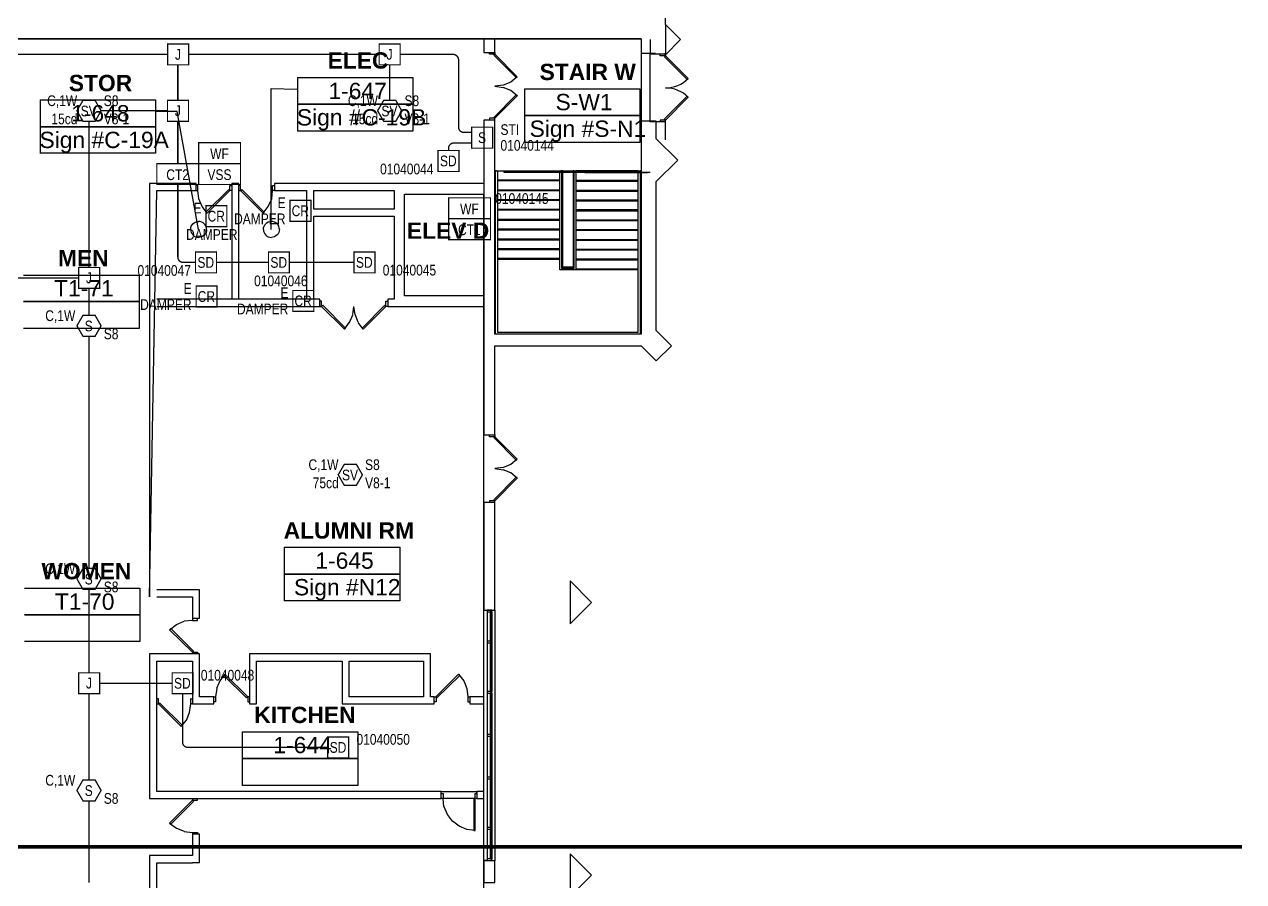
# Model space of a CAD drawing. Header units: inches. Extents: x 8199 to 15931, y 7617 to 15423.
# Drawn here: x 14570 to 15931, y 12352 to 13310 of the extents above; entities that cross this region are included whole.
import ezdxf
from ezdxf.enums import TextEntityAlignment as Align

# ---------------------------------------------------------------- set-up
doc = ezdxf.new("R2010")
doc.units = ezdxf.units.IN
doc.header["$LTSCALE"] = 0.25
doc.header["$MEASUREMENT"] = 0
for name, color, linetype in [('BACKGROUND', 8, 'Continuous'), ('CONDUIT', 6, 'Continuous'), ('JUNCTION BOX', 1, 'Continuous'), ('MONITOR MODULE', 1, 'Continuous'), ('PULL STATION', 1, 'Continuous'), ('RELAY MODULES', 1, 'Continuous'), ('SMOKE DETECTOR', 1, 'Continuous'), ('SPEAKER', 1, 'Continuous'), ('SPEAKER STROBE', 1, 'Continuous'), ('TAMPER SWITCH', 1, 'Continuous'), ('WATERFLOW SWITCH', 1, 'Continuous')]:
    doc.layers.add(name, color=color, linetype=linetype)
doc.styles.add('Arial', font='arial.ttf', dxfattribs={"width": 0.8})
doc.styles.add('PDF Arial', font='arial.ttf')
doc.styles.add('PDF Arial Bold', font='arialbd.ttf')

# ---------------------------------------------------------------- blocks, each defined once
blk = doc.blocks.new('GC-S7')
at = {"layer": 'SPEAKER', "const_width": 1.46}
blk.add_lwpolyline([(13.8, 0.2), (7.1, 11.9), (-6.4, 11.9), (-13.2, 0.2), (-6.4, -11.5), (7.1, -11.5)], close=True, dxfattribs=at)
at = {"layer": 'SPEAKER', "style": 'Arial', "width": 0.8}
blk.add_text('S', height=12, dxfattribs=at).set_placement((0, 0), align=Align.MIDDLE)
for tag, p in [('C', (-15, 11.5)), ('1/2W', (-14.7, -8.8))]:
    blk.add_attdef(tag, text='', height=12, dxfattribs=at).set_placement(p, align=Align.MIDDLE_RIGHT)
blk.add_attdef('Speaker_Circuit', text='', height=12, dxfattribs=at).set_placement((16.8, -8.8), align=Align.MIDDLE_LEFT)
blk = doc.blocks.new('SIGA-278')
at = {"layer": 'PULL STATION', "const_width": 1.3}
blk.add_lwpolyline([(-11.5, -11.7), (-11.5, 11.7), (11.9, 11.7), (11.9, -11.7)], close=True, dxfattribs=at)
at = {"layer": 'PULL STATION', "style": 'Arial', "width": 0.8}
blk.add_text('S', height=12, dxfattribs=at).set_placement((0, 0), align=Align.MIDDLE)
for tag, p in [('ADDRESS', (20.6, 9)), ('ZONE', (20.6, -8.6))]:
    blk.add_attdef(tag, text='', height=12, dxfattribs=at).set_placement(p, align=Align.MIDDLE_LEFT)
blk.add_attdef('SUBSCRIPT', text='', height=12, dxfattribs=at).set_placement((-16.6, -9), align=Align.MIDDLE_RIGHT)
blk = doc.blocks.new('WATERFLOW SWITCH')
at = {"layer": 'WATERFLOW SWITCH', "const_width": 1.25}
blk.add_lwpolyline([(-23.2, 12.4), (23.6, 12.4), (23.6, -11), (-23.2, -11)], close=True, dxfattribs=at)
at = {"layer": 'WATERFLOW SWITCH', "style": 'Arial', "width": 0.8}
blk.add_text('WF', height=12, dxfattribs=at).set_placement((0, 0), align=Align.MIDDLE)
for tag, p in [('ADDRESS', (28.8, 11.6)), ('ZONE', (29.1, -8.8))]:
    blk.add_attdef(tag, text='', height=12, dxfattribs=at).set_placement(p, align=Align.MIDDLE_LEFT)
blk = doc.blocks.new('SIGA-PD')
at = {"layer": 'SMOKE DETECTOR', "const_width": 1.3}
blk.add_lwpolyline([(-11.5, -11.7), (-11.5, 11.7), (11.9, 11.7), (11.9, -11.7)], close=True, dxfattribs=at)
at = {"layer": 'SMOKE DETECTOR', "style": 'Arial', "width": 0.8}
blk.add_text('SD', height=12, dxfattribs=at).set_placement((0, 0), align=Align.MIDDLE)
for tag, p in [('ADDRESS', (20.6, 9)), ('ZONE', (20.6, -8.6))]:
    blk.add_attdef(tag, text='', height=12, dxfattribs=at).set_placement(p, align=Align.MIDDLE_LEFT)
blk.add_attdef('SUBSCRIPT', text='', height=12, dxfattribs=at).set_placement((-16.6, -9), align=Align.MIDDLE_RIGHT)
blk = doc.blocks.new('SIGA-CT1')
at = {"layer": 'MONITOR MODULE', "const_width": 1.25}
blk.add_lwpolyline([(-23.2, 12.4), (23.6, 12.4), (23.6, -11), (-23.2, -11)], close=True, dxfattribs=at)
at = {"layer": 'MONITOR MODULE', "style": 'Arial', "width": 0.8}
blk.add_text('CT1', height=12, dxfattribs=at).set_placement((0, 0), align=Align.MIDDLE)
blk = doc.blocks.new('GC-S7VM')
at = {"layer": 'SPEAKER STROBE', "const_width": 1.46}
blk.add_lwpolyline([(13.8, 0.2), (7.1, 11.9), (-6.4, 11.9), (-13.2, 0.2), (-6.4, -11.5), (7.1, -11.5)], close=True, dxfattribs=at)
at = {"layer": 'SPEAKER STROBE', "style": 'Arial', "width": 0.8}
blk.add_text('SV', height=12, dxfattribs=at).set_placement((0, 0), align=Align.MIDDLE)
for tag, p in [('C', (-12.9, 11.5)), ('CANDELA', (-12.6, -8.8)), ('1/2W', (-12.6, -29.2))]:
    blk.add_attdef(tag, text='', height=12, dxfattribs=at).set_placement(p, align=Align.MIDDLE_RIGHT)
for tag, p in [('Speaker_Circuit', (16.8, 11.5)), ('Visual_Circuit', (16.8, -8.8))]:
    blk.add_attdef(tag, text='', height=12, dxfattribs=at).set_placement(p, align=Align.MIDDLE_LEFT)
blk = doc.blocks.new('JUNCTION BOX')
at = {"const_width": 1.3}
blk.add_lwpolyline([(-11.5, -11.7), (-11.5, 11.7), (11.9, 11.7), (11.9, -11.7)], close=True, dxfattribs=at)
at = {"style": 'Arial', "width": 0.8}
blk.add_text('J', height=12, dxfattribs=at).set_placement((0, 0), align=Align.MIDDLE)
blk.add_attdef('SUBSCRIPT', text='', height=12, dxfattribs=at).set_placement((-16.6, -9), align=Align.MIDDLE_RIGHT)
blk = doc.blocks.new('SIGA-CT2')
at = {"layer": 'MONITOR MODULE', "const_width": 1.25}
blk.add_lwpolyline([(-23.2, 12.4), (23.6, 12.4), (23.6, -11), (-23.2, -11)], close=True, dxfattribs=at)
at = {"layer": 'MONITOR MODULE', "style": 'Arial', "width": 0.8}
blk.add_text('CT2', height=12, dxfattribs=at).set_placement((0, 0), align=Align.MIDDLE)
blk = doc.blocks.new('TAMPER SWITCH')
at = {"layer": 'TAMPER SWITCH', "const_width": 1.25}
blk.add_lwpolyline([(-23.4, 12.1), (23.4, 12.1), (23.4, -11.3), (-23.4, -11.3)], close=True, dxfattribs=at)
at = {"layer": 'TAMPER SWITCH', "style": 'Arial', "width": 0.8}
blk.add_text('VSS', height=12, dxfattribs=at).set_placement((-0.2, -0.2), align=Align.MIDDLE)
for tag, p in [('ADDRESS', (28.6, 11.3)), ('ZONE', (28.9, -9))]:
    blk.add_attdef(tag, text='', height=12, dxfattribs=at).set_placement(p, align=Align.MIDDLE_LEFT)
blk = doc.blocks.new('SIGA-CR')
at = {"layer": 'RELAY MODULES', "const_width": 1.3}
blk.add_lwpolyline([(-11.5, -11.7), (-11.5, 11.7), (11.9, 11.7), (11.9, -11.7)], close=True, dxfattribs=at)
at = {"layer": 'RELAY MODULES', "style": 'Arial', "width": 0.8}
blk.add_text('CR', height=12, dxfattribs=at).set_placement((0, 0), align=Align.MIDDLE)
for tag, p in [('ADDRESS', (20.6, 9)), ('ZONE', (20.6, -8.6))]:
    blk.add_attdef(tag, text='', height=12, dxfattribs=at).set_placement(p, align=Align.MIDDLE_LEFT)
blk.add_attdef('SUBSCRIPT', text='', height=12, dxfattribs=at).set_placement((-16.6, -9), align=Align.MIDDLE_RIGHT)

msp = doc.modelspace()

# ---------------------------------------------------------------- linework, layer by layer
at = {"lineweight": 0, "const_width": 4}
msp.add_lwpolyline([(12922.6, 12390.6), (15929.5, 12390.6)], dxfattribs=at)
at = {"layer": 'BACKGROUND'}
for p, q in [((15285.9, 13309.6), (15285.9, 13570.6)), ((15302.8, 13292.6), (15285.9, 13309.6)), ((15285.9, 13309.6), (15285.9, 13276.6)), ((15268.9, 13292.6), (15268.9, 13276.6)), ((15285.9, 13275.6), (15302.8, 13292.6)), ((15268.9, 13276.6), (15284.9, 13276.6)), ((15268.9, 13200.6), (15268.9, 13276.6)), ((15280.1, 13274.6), (15280.1, 13276.6)), ((15285.9, 13276.6), (15284.9, 13276.6)), ((15284.9, 13276.6), (15285.9, 13275.6)), ((15285.9, 13276.6), (15285.9, 13274.6)), ((15285.9, 13274.6), (15280.1, 13274.6)), ((15285.9, 13274.6), (15284.6, 13273.4)), ((15284.6, 13273.4), (15310.1, 13247.9)), ((15311.3, 13249.2), (15285.9, 13274.6)), ((15310.1, 13247.9), (15311.3, 13249.2)), ((15284.6, 13203.9), (15310.1, 13229.3)), ((15311.3, 13228.1), (15285.9, 13202.6)), ((15310.1, 13229.3), (15311.3, 13228.1)), ((15285.9, 13200.6), (15268.9, 13200.6)), ((15280.1, 13202.6), (15280.1, 13200.6)), ((15285.9, 13202.6), (15280.1, 13202.6)), ((15285.9, 13202.6), (15284.6, 13203.9)), ((15285.9, 13200.6), (15285.9, 13202.6)), ((15285.9, 13180.6), (15285.9, 13200.6)), ((15105.9, 13144.6), (15104.9, 13144.6)), ((15105.9, 13144.6), (15107.9, 13144.6)), ((15107.9, 13144.6), (15177.9, 13144.6)), ((15107.9, 13144.6), (15177.9, 13144.6)), ((15177.9, 13144.6), (15179.9, 13144.6)), ((15180.9, 13144.6), (15179.9, 13144.6)), ((15180.9, 13144.6), (15268.9, 13144.6)), ((15265.9, 13143.6), (15195.9, 13143.6))]:
    msp.add_line(p, q, dxfattribs=at)
at = {"layer": 'BACKGROUND', "ltscale": 3.480038}
msp.add_lwpolyline([(12423.9, 13293.3), (15258.7, 13293.3), (12647.9, 13293.3)], dxfattribs=at)
at = {"layer": 'BACKGROUND'}
for points in [[(15083.2, 13293.3), (15083.2, 13278.3)], [(15083.2, 13278.3), (15095.3, 13278.3), (15095.3, 13293.3)], [(15258.7, 13293.3), (15258.7, 13277.4), (15258.7, 13145.8), (15257.8, 13145.8)], [(15089.5, 13276.4), (15089.5, 13278.4)], [(15095.3, 13278.3), (15095.3, 13276.4), (15089.5, 13276.4)], [(15095.3, 13276.4), (15094, 13275.1)], [(15094, 13275.2), (15119.5, 13249.7)], [(15119.5, 13249.7), (15120.4, 13250.9), (15095.2, 13276.4)], [(15258.7, 13277.4), (15274.6, 13277.4)], [(14874.8, 13250.3), (15003.9, 13250.3), (15003.9, 13220.4), (14874.8, 13220.4), (15003.9, 13220.4), (15003.9, 13190.4), (14874.8, 13190.4)], [(14874.8, 13250.3), (14874.8, 13220.4), (14874.8, 13190.4)], [(15120.4, 13250.9), (15113.1, 13245.2)], [(14845.5, 13237.9), (14874.2, 13237.3)], [(14845.5, 13080.5), (14845.5, 13237.9)], [(15104.5, 13241.7), (15095.3, 13240.4), (15104.5, 13239.1)], [(15113.1, 13245.2), (15104.5, 13241.7)], [(15113.1, 13235.6), (15104.5, 13239.1)], [(15120.4, 13229.9), (15113.1, 13235.6)], [(15128.4, 13237.6), (15128.4, 13207.6), (15128.4, 13177.6)], [(15128.4, 13237.5), (15257.4, 13237.5), (15257.4, 13207.6), (15128.4, 13207.6), (15257.4, 13207.6), (15257.4, 13177.7), (15128.4, 13177.7)], [(14587.4, 13225.1), (14587.4, 13195.2), (14587.4, 13165.5)], [(14587.5, 13225.1), (14716.5, 13225.1), (14716.5, 13195.2), (14587.5, 13195.2), (14716.5, 13195.2), (14716.5, 13165.6), (14587.5, 13165.6)], [(15094, 13205.7), (15119.5, 13231.2)], [(15119.5, 13231.2), (15120.4, 13229.9), (15095.2, 13204.8)], [(14740.4, 13212.1), (14716.5, 13212.1)], [(14764.3, 13080.5), (14740.4, 13212.1)], [(15095.3, 13145.8), (15095.3, 13038.4), (15095.3, 12963.6), (15095.3, 13202.5), (15083.2, 13202.5)], [(15089.5, 13204.7), (15089.5, 13202.5)], [(15095.3, 13202.5), (15095.3, 13204.7), (15089.5, 13204.7)], [(15095.3, 13204.7), (15094, 13205.7)], [(15258.7, 13201.6), (15258.7, 12963.6), (15095.3, 12963.6)], [(15275.6, 13181.8), (15275.6, 13201.6), (15258.7, 13201.6)], [(15275.6, 13134), (15299.5, 13157.9), (15275.6, 13181.8)], [(15097.2, 13145.8), (15095.3, 13145.8)], [(15095.3, 13145.8), (15258.7, 13145.8)], [(15096.2, 13145.8), (15098.2, 13145.8), (15098.2, 13036.2), (15098.2, 12965.5)], [(15096.2, 12963.6), (15096.2, 13036.2), (15096.2, 13145.8)], [(15255.5, 13145.8), (15257.7, 13145.8), (15257.7, 13036.2), (15257.7, 12963.6), (15096.2, 12963.6)], [(15097.2, 13145.8), (15168.9, 13145.8)], [(15167.9, 13145.8), (15169.8, 13145.8), (15169.8, 13037.2)], [(15167.9, 13035.2), (15167.9, 13145.8)], [(15183.9, 13145.8), (15185.8, 13145.8), (15185.8, 13035.3), (15167.9, 13035.3)], [(15171.1, 13038.1), (15171.1, 13038.5), (15171.1, 13145.8), (15168.9, 13145.8)], [(15169.8, 13037.2), (15183.8, 13037.2), (15183.8, 13145.8), (15182.9, 13145.8)], [(15182.9, 13145.8), (15182.9, 13038.2), (15171.1, 13038.2)], [(15255.5, 13036.2), (15255.5, 13145.8), (15185.7, 13145.8)], [(14717.7, 13131.8), (14709.7, 13131.8)], [(14709.8, 13131.8), (14709.8, 12669.8)], [(14717.7, 13123.8), (14761.7, 13123.8), (14761.7, 13131.8), (14717.7, 13131.8)], [(14761.7, 13123.8), (14763.6, 13123.8), (14763.6, 13129.6), (14761.7, 13129.6)], [(14798.4, 13125.1), (14772.9, 13100)], [(14774.1, 13098.7), (14799.3, 13123.8), (14799.3, 13129.6)], [(14799.3, 13123.8), (14798.3, 13125.1)], [(14799.3, 13129.6), (14801.5, 13129.6)], [(14809.5, 13002.5), (14809.5, 13123.8), (14809.5, 13131.8), (14801.5, 13131.8)], [(14801.5, 13131.8), (14801.5, 13123.9), (14801.5, 13002.4)], [(14809.5, 13123.8), (14811.4, 13123.8), (14811.4, 13129.6), (14809.5, 13129.6)], [(14811.4, 13123.8), (14812.7, 13125.1)], [(14812.7, 13125.1), (14837.8, 13099.9), (14836.6, 13098.7)], [(14846.1, 13114.6), (14847.1, 13123.8), (14847.1, 13129.5)], [(14849.3, 13131.8), (14849.3, 13123.8), (14847.1, 13123.8)], [(14847.1, 13129.6), (14849.3, 13129.6)], [(14982.8, 13131.8), (14849.3, 13131.8)], [(15083.2, 13131.8), (14982.8, 13131.8)], [(15098.1, 13135), (15167.9, 13135)], [(15255.5, 13135), (15185.7, 13135)], [(15275.6, 12967.4), (15275.6, 13134)], [(14764.9, 13114.6), (14763.6, 13123.8)], [(14768.4, 13106), (14764.9, 13114.6)], [(14801.5, 13123.9), (14799.3, 13123.9)], [(14836.6, 13098.7), (14811.4, 13123.9)], [(14842.3, 13106), (14846.1, 13114.6)], [(14849.3, 13123.8), (14885, 13123.8), (14885, 13002.4)], [(14893, 13123.8), (14982.8, 13123.8), (14982.8, 13120), (14982.8, 13103.1), (14893, 13103.1)], [(14893, 13103.1), (14893, 13123.8)], [(14994.6, 13120), (15083.2, 13120)], [(14994.6, 13006.3), (14994.6, 13120)], [(15098.1, 13123.8), (15167.9, 13123.8)], [(15098.1, 13113), (15167.9, 13113)], [(15255.5, 13123.8), (15185.7, 13123.8)], [(15255.5, 13113), (15185.7, 13113)], [(14772.8, 13099.9), (14774.1, 13098.7), (14768.4, 13106)], [(14836.6, 13098.7), (14842.3, 13106)], [(15098.1, 13102.2), (15167.9, 13102.2)], [(15255.5, 13102.2), (15185.7, 13102.2)], [(14893, 13095.2), (14982.8, 13095.2), (14982.8, 13002.5), (14975.8, 13002.5)], [(14893, 13002.5), (14893, 13095.2)], [(15098.1, 13091), (15167.9, 13091)], [(15255.5, 13091), (15185.7, 13091)], [(15258.7, 12963.6), (15258.7, 13034), (15258.7, 13084.4)], [(15098.1, 13080.2), (15167.9, 13080.2)], [(15255.5, 13080.2), (15185.7, 13080.2)], [(15098.1, 13069), (15167.9, 13069)], [(15098.1, 13058.2), (15167.9, 13058.2)], [(15255.5, 13069), (15185.7, 13069)], [(15255.5, 13058.2), (15185.7, 13058.2)], [(15098.1, 13047.4), (15167.9, 13047.4)], [(15255.5, 13047.4), (15185.7, 13047.4)], [(15098.1, 12965.5), (15255.5, 12965.5), (15255.5, 13036.2), (15185.7, 13036.2)], [(14569, 13029.5), (14698, 13029.5), (14698, 12999.9), (14569, 12999.9), (14698, 12999.9), (14698, 12969.9), (14569, 12969.9)], [(15083.2, 13006.2), (14994.6, 13006.2)], [(14717.8, 12994.5), (14900, 12994.5), (14900, 13002.5)], [(14900, 12994.5), (14901.9, 12994.5), (14901.9, 13000.2), (14900, 13000.2)], [(14901.9, 12994.5), (14903.2, 12995.7)], [(14927.4, 12969), (14901.9, 12994.5)], [(14903.2, 12995.8), (14928.7, 12970.3), (14927.4, 12969)], [(14936.6, 12985.3), (14937.9, 12994.5)], [(14939.2, 12985.2), (14937.9, 12994.5)], [(14972.6, 12995.7), (14947.1, 12970.3)], [(14948.4, 12969), (14973.6, 12994.5), (14973.6, 13000.2)], [(14973.6, 12994.5), (14972.6, 12995.8)], [(14975.8, 13002.5), (14975.8, 12994.5), (14973.6, 12994.5)], [(14973.6, 13000.2), (14975.8, 13000.2)], [(14975.8, 12994.5), (14982.8, 12994.5)], [(14982.8, 12994.5), (14994.6, 12994.5)], [(14994.6, 12994.5), (15083.2, 12994.5)], [(14927.4, 12969), (14933.1, 12976.7)], [(14933.1, 12976.6), (14936.6, 12985.2)], [(14942.7, 12976.7), (14939.2, 12985.3)], [(14947.1, 12970.3), (14948.4, 12969), (14942.7, 12976.6)], [(15275.6, 12933.6), (15292.5, 12950.5), (15275.6, 12967.4)], [(15083.2, 12851.1), (15095.3, 12851.1), (15095.3, 12950.5)], [(15095.3, 12950.5), (15258.7, 12950.5)], [(15258.7, 12950.6), (15275.6, 12933.6)], [(15258.7, 12950.5), (15258.7, 12950.5)], [(15089.5, 12848.9), (15089.5, 12851.1)], [(15095.3, 12851.1), (15095.3, 12848.9), (15089.5, 12848.9)], [(15095.3, 12848.9), (15094, 12847.9)], [(15094, 12847.9), (15119.5, 12822.4)], [(15119.5, 12822.5), (15120.4, 12823.7), (15095.2, 12848.9)], [(15104.5, 12814.5), (15095.3, 12813.2), (15104.5, 12811.9)], [(15113.1, 12818), (15104.5, 12814.5)], [(15113.1, 12808.4), (15104.5, 12811.9)], [(15120.4, 12823.7), (15113.1, 12818)], [(15094, 12778.5), (15119.5, 12804)], [(15119.5, 12804), (15120.4, 12802.7), (15095.2, 12777.2)], [(15120.4, 12802.7), (15113.1, 12808.4)], [(15083.2, 12775.3), (15083.2, 12655.2)], [(15083.2, 12655.2), (15095.3, 12655.2), (15095.3, 12775.3), (15083.2, 12775.3)], [(15089.5, 12777.2), (15089.5, 12775.3)], [(15095.3, 12775.3), (15095.3, 12777.2), (15089.5, 12777.2)], [(15095.3, 12777.2), (15094, 12778.5)], [(14860.1, 12725.3), (14989.2, 12725.3), (14989.2, 12695.3), (14860.1, 12695.3), (14989.2, 12695.3), (14989.2, 12665.4), (14860.1, 12665.4)], [(14860.2, 12725.3), (14860.2, 12695.3), (14860.2, 12665.4)], [(14570, 12679.7), (14699, 12679.7), (14699, 12649.8), (14570, 12649.8), (14699, 12649.8), (14699, 12619.9), (14570, 12619.9)], [(14757.6, 12646), (14765.6, 12646), (14765.6, 12669.9), (14765.6, 12677.8), (14717.8, 12677.8)], [(15179.4, 12639.9), (15203.3, 12663.8), (15179.4, 12687.7)], [(15179.4, 12687.7), (15179.4, 12639.9)], [(14717.7, 12669.9), (14757.6, 12669.9), (14757.6, 12645.9), (14757.6, 12643.7), (14748.3, 12642.7)], [(15083.2, 12655.2), (15086.7, 12655.2), (15086.7, 12653.3), (15086.7, 12620.5), (15086.7, 12618.6), (15086.7, 12564.1), (15086.7, 12562.2), (15086.7, 12516.3), (15086.7, 12514.4), (15086.7, 12468.5), (15086.7, 12466.6), (15086.7, 12412.1), (15086.7, 12410.2), (15086.7, 12377.1), (15086.7, 12375.2), (15083.2, 12375.2)], [(15086.7, 12653.3), (15091.8, 12653.3), (15091.8, 12655.2), (15086.7, 12655.2)], [(15090.2, 12653.3), (15090.2, 12620.5)], [(15090.2, 12620.5), (15091.1, 12620.5), (15091.1, 12653.3), (15090.2, 12653.3)], [(15091.8, 12655.2), (15095.3, 12655.2), (15095.3, 12375.1), (15091.8, 12375.1)], [(15091.8, 12653.3), (15091.8, 12620.5), (15091.8, 12618.6), (15091.8, 12564.1)], [(14732.1, 12633.2), (14739.7, 12639)], [(14739.7, 12638.9), (14748.3, 12642.7)], [(14757.6, 12643.7), (14763.3, 12643.7), (14763.3, 12646)], [(14732.1, 12633.2), (14757.6, 12608), (14757.6, 12606.1), (14709.8, 12606.1)], [(14733.4, 12634.5), (14732.1, 12633.2)], [(14757.6, 12608), (14758.9, 12609.3), (14733.4, 12634.5)], [(14757.6, 12608.1), (14763.3, 12608.1), (14763.3, 12606.1)], [(15091.8, 12620.5), (15086.7, 12620.5)], [(15086.7, 12618.6), (15091.8, 12618.6)], [(15090.2, 12618.6), (15090.2, 12564.1)], [(15090.2, 12564.1), (15091.1, 12564.1), (15091.1, 12618.6), (15090.2, 12618.6)], [(14709.8, 12606.1), (14709.8, 12598.2), (14709.8, 12444.6)], [(14717.7, 12598.2), (14757.6, 12598.2), (14757.6, 12558.3), (14757.6, 12550.4), (14755.6, 12550.4)], [(14717.7, 12452.6), (14717.7, 12598.2)], [(14765.6, 12558.4), (14765.6, 12606.2), (14757.6, 12606.2)], [(14821.3, 12606.1), (14821.3, 12598.1), (14821.3, 12558.3), (14821.3, 12550.4)], [(15023.6, 12558.3), (15023.6, 12598.2), (15023.6, 12606.1), (14821.3, 12606.1)], [(14821.3, 12550.4), (14829.3, 12550.4), (14829.3, 12558.4), (14829.3, 12598.2)], [(14829.3, 12598.2), (14924.8, 12598.2), (14924.8, 12558.4), (14924.8, 12550.4)], [(14932.8, 12598.2), (15015.6, 12598.2), (15015.6, 12558.4), (14932.8, 12558.4)], [(14932.8, 12558.3), (14932.8, 12598.2)], [(14792.7, 12582.3), (14793.9, 12583.5), (14788.2, 12576.2)], [(14818.1, 12557.1), (14792.6, 12582.2)], [(14793.9, 12583.5), (14819.4, 12558.4), (14819.4, 12552.7)], [(15054.8, 12583.5), (15029.6, 12558.3)], [(15030.6, 12557.1), (15056.1, 12582.2), (15054.8, 12583.5)], [(15054.8, 12583.5), (15060.6, 12576.2)], [(14784.7, 12567.6), (14783.4, 12558.4)], [(14788.1, 12576.2), (14784.6, 12567.6)], [(15060.5, 12576.2), (15064, 12567.6)], [(15064.1, 12567.6), (15065.3, 12558.4), (15065.3, 12552.6)], [(14717.7, 12550.4), (14719.6, 12550.4), (14719.6, 12556.1), (14717.7, 12556.1)], [(14754.4, 12540.9), (14755.7, 12550.4), (14755.7, 12556.2)], [(14755.6, 12556.1), (14757.6, 12556.1)], [(14757.5, 12550.4), (14781.4, 12550.4), (14781.4, 12558.3), (14765.5, 12558.3)], [(14781.4, 12558.3), (14783.4, 12558.3), (14783.4, 12552.6), (14781.4, 12552.6)], [(14819.4, 12558.4), (14818.1, 12557.1)], [(14821.3, 12558.3), (14819.3, 12558.3)], [(14924.8, 12550.4), (15027.4, 12550.4), (15027.4, 12558.3), (15023.6, 12558.3)], [(15027.4, 12558.3), (15029.7, 12558.3), (15029.7, 12552.6), (15027.4, 12552.6)], [(15029.6, 12558.3), (15030.6, 12557.1)], [(15065.3, 12558.4), (15067.3, 12558.4), (15067.3, 12550.4)], [(15067.2, 12550.4), (15083.2, 12550.4), (15083.2, 12558.4), (15067.2, 12558.4)], [(15091.8, 12562.2), (15091.8, 12564.1), (15086.7, 12564.1)], [(15086.7, 12562.2), (15091.8, 12562.2), (15091.8, 12516.3), (15091.8, 12514.4)], [(15090.2, 12562.2), (15090.2, 12516.3)], [(15090.2, 12516.3), (15091.1, 12516.3), (15091.1, 12562.2), (15090.2, 12562.2)], [(14719.7, 12550.4), (14720.9, 12551.3)], [(14745.1, 12524.9), (14719.7, 12550.4)], [(14721, 12551.4), (14746.4, 12526.2), (14745.2, 12524.9)], [(14750.9, 12532.2), (14754.4, 12540.8)], [(14819.3, 12552.6), (14821.3, 12552.6)], [(15065.3, 12552.6), (15067.3, 12552.6)], [(14745.2, 12524.9), (14750.9, 12532.2)], [(14813.3, 12519.2), (14942.4, 12519.2), (14942.4, 12489.2), (14813.3, 12489.2), (14942.4, 12489.2), (14942.4, 12459.3), (14813.3, 12459.3)], [(14813.3, 12519.2), (14813.3, 12489.2), (14813.3, 12459.3)], [(15091.8, 12516.3), (15086.7, 12516.3)], [(15086.7, 12514.4), (15091.8, 12514.4), (15091.8, 12468.5), (15091.8, 12466.6), (15091.8, 12412.1), (15091.8, 12410.2)], [(15090.2, 12514.4), (15090.2, 12468.5)], [(15090.2, 12468.5), (15091.1, 12468.5), (15091.1, 12514.4), (15090.2, 12514.4)], [(15091.8, 12468.5), (15086.7, 12468.5)], [(15086.7, 12466.6), (15091.8, 12466.6)], [(15090.2, 12466.6), (15090.2, 12412.1)], [(15090.2, 12412.1), (15091.1, 12412.1), (15091.1, 12466.6), (15090.2, 12466.6)], [(14709.7, 12444.6), (14717.7, 12444.6)], [(14717.8, 12444.6), (15035.4, 12444.6), (15035.4, 12452.6), (14717.8, 12452.6)], [(14757.6, 12444.6), (14757.6, 12442.7), (14732.1, 12417.2)], [(14757.6, 12442.7), (14763.3, 12442.7), (14763.3, 12444.6)], [(15073.3, 12450.4), (15075.2, 12450.4), (15075.2, 12452.6), (15075.2, 12444.6), (15035.4, 12444.6)], [(15035.4, 12444.6), (15035.4, 12450.3), (15035.4, 12452.6)], [(15035.4, 12452.6), (15075.2, 12452.6)], [(15035.4, 12450.4), (15037.6, 12450.4), (15037.6, 12444.6), (15035.4, 12444.6)], [(15038.5, 12435.4), (15037.6, 12444.6)], [(15071.7, 12444.6), (15071.7, 12408.9)], [(15071.7, 12408.9), (15073.3, 12408.9), (15073.3, 12444.6), (15071.7, 12444.6)], [(15075.2, 12450.4), (15075.2, 12444.6), (15073.3, 12444.6)], [(15073.3, 12444.6), (15073.3, 12450.3)], [(15075.2, 12444.6), (15083.2, 12444.6), (15083.2, 12452.5), (15075.2, 12452.5)], [(14757.6, 12442.7), (14758.9, 12441.4), (14733.4, 12415.9)], [(15042.4, 12426.8), (15038.6, 12435.4)], [(14733.4, 12415.9), (14732.1, 12417.2)], [(14732.1, 12417.2), (14739.7, 12411.5)], [(15048.1, 12419.4), (15042.4, 12426.8)], [(15055.5, 12413.7), (15048.1, 12419.4)], [(14748.3, 12407.9), (14757.6, 12406.7), (14757.6, 12404.8), (14757.6, 12380.9), (14709.8, 12380.9)], [(14739.7, 12411.5), (14748.3, 12408)], [(14757.6, 12406.7), (14763.3, 12406.7), (14763.3, 12404.8)], [(14757.6, 12373), (14765.6, 12373), (14765.6, 12404.8), (14757.6, 12404.8)], [(15064, 12409.9), (15055.4, 12413.7)], [(15073.3, 12408.9), (15064.1, 12409.9)], [(15091.8, 12412.1), (15086.7, 12412.1)], [(15086.7, 12410.2), (15091.8, 12410.2), (15091.8, 12377.1)], [(15090.2, 12410.2), (15090.2, 12377.1)], [(15090.2, 12377.1), (15091.1, 12377.1), (15091.1, 12410.2), (15090.2, 12410.2)], [(14709.8, 12380.9), (14709.8, 12372.9), (14709.8, 12112), (14702.5, 12112)], [(15086.7, 12375.2), (15091.8, 12375.2), (15091.8, 12377.1), (15086.7, 12377.1)], [(15179.4, 12335), (15203.3, 12358.9), (15179.4, 12382.8)], [(15179.4, 12382.8), (15179.4, 12335)], [(14717.7, 12372.9), (14757.6, 12372.9)], [(14717.7, 12060.4), (14717.7, 12372.9)], [(15083.2, 12375.2), (15083.2, 12350.6)], [(15083.2, 12350.6), (15095.3, 12350.6), (15095.3, 12375.1), (15083.2, 12375.1)]]:
    msp.add_lwpolyline(points, dxfattribs=at)
at = {"layer": 'BACKGROUND', "ltscale": 0.750038}
msp.add_lwpolyline([(15083.2, 13202.5), (15083.2, 12851.1)], dxfattribs=at)
at = {"layer": 'BACKGROUND', "ltscale": 0.061717}
for points in [[(15255.5, 13144.8), (15185.8, 13144.9)], [(15255.5, 13134), (15185.8, 13134)], [(15255.5, 13122.9), (15185.8, 13122.9)], [(15255.5, 13112), (15185.8, 13112)], [(15255.5, 13100.9), (15185.8, 13100.9)], [(15255.5, 13090), (15185.8, 13090.1)], [(15255.5, 13079.2), (15185.8, 13079.2)], [(15255.5, 13068.1), (15185.8, 13068.1)], [(15255.5, 13057.2), (15185.8, 13057.3)], [(15255.5, 13046.1), (15185.8, 13046.1)]]:
    msp.add_lwpolyline(points, dxfattribs=at)
at = {"layer": 'BACKGROUND', "ltscale": 0.06333}
for points in [[(15098.2, 13136), (15167.9, 13135.9)], [(15098.2, 13124.8), (15167.9, 13124.8)], [(15098.2, 13114), (15167.9, 13114)], [(15098.2, 13103.2), (15167.9, 13103.1)], [(15098.2, 13092), (15167.9, 13091.9)], [(15098.2, 13081.2), (15167.9, 13081.1)], [(15098.2, 13070), (15167.9, 13070)], [(15098.2, 13059.2), (15167.9, 13059.1)], [(15098.2, 13048.3), (15167.9, 13048.3)]]:
    msp.add_lwpolyline(points, dxfattribs=at)
at = {"layer": 'BACKGROUND', "ltscale": 1.656666}
msp.add_lwpolyline([(14709.7, 12669.8), (14717.7, 13123.8)], dxfattribs=at)
at = {"layer": 'BACKGROUND', "ltscale": 2.281574}
msp.add_lwpolyline([(15083.2, 11761.2), (15083.2, 13120)], dxfattribs=at)
at = {"layer": 'BACKGROUND', "ltscale": 0.06509}
msp.add_lwpolyline([(15255.5, 13035.3), (15184.8, 13035.3)], dxfattribs=at)
at = {"layer": 'BACKGROUND', "ltscale": 0.438311}
msp.add_lwpolyline([(14900, 13002.5), (14717.8, 13002.4)], dxfattribs=at)
at = {"layer": 'BACKGROUND', "ltscale": 1.466563}
msp.add_lwpolyline([(15083.2, 11943.5), (15083.2, 12655.2)], dxfattribs=at)
at = {"layer": 'BACKGROUND'}
for centre, radius, start, end in [((15285.9, 13274.6), 36, 270, 315), ((15285.9, 13202.6), 36, 45, 90), ((14764.6, 13080.5), 8.9, 359.8882, 90.1118), ((14845.8, 13080.5), 8.92, 359.8509, 90.1491), ((14764.6, 13080.5), 8.93, 180.058, 269.942), ((14845.8, 13080.5), 8.9, 180.0058, 269.9942)]:
    msp.add_arc(centre, radius, start, end, dxfattribs=at)
for points in [[(14755.7, 13080.5), (14755.7, 13085.6), (14759.5, 13089.4), (14764.6, 13089.4)], [(14755.7, 13080.5), (14755.7, 13085.6), (14759.5, 13089.4), (14764.6, 13089.4)], [(14836.9, 13080.5), (14836.9, 13085.6), (14840.8, 13089.5), (14845.8, 13089.5)], [(14836.9, 13080.5), (14836.9, 13085.6), (14840.8, 13089.5), (14845.8, 13089.5)], [(14773.5, 13080.5), (14773.5, 13075.7), (14769.4, 13071.6), (14764.6, 13071.6)], [(14773.5, 13080.5), (14773.5, 13075.7), (14769.4, 13071.6), (14764.6, 13071.6)], [(14854.8, 13080.5), (14854.8, 13075.8), (14850.6, 13071.6), (14845.8, 13071.6)], [(14854.8, 13080.5), (14854.8, 13075.8), (14850.6, 13071.6), (14845.8, 13071.6)]]:
    msp.add_open_spline(points, degree=3, dxfattribs=at)
at = {"layer": 'CONDUIT', "lineweight": 0, "const_width": 1.5}
for points in [[(14399.4, 13218.2), (14399.4, 13270, -0.414214), (14405.4, 13276), (14730, 13276)], [(15069.5, 13188.8), (15060.8, 13188.8, -0.414214), (15054.8, 13194.8), (15054.8, 13270, 0.414214), (15048.8, 13276), (14989.6, 13276)], [(15069.5, 13177.1), (15049.6, 13177.1, 0.414214), (15043.6, 13171.1), (15043.6, 13168.7)], [(14761, 13043.6), (14747.3, 13043.6, -0.414214), (14741.3, 13049.6), (14741.3, 13130.6)], [(14746.6, 12561.7), (14746.6, 12507.7, 0.414214), (14752.6, 12501.7), (14908.7, 12501.7)]]:
    msp.add_lwpolyline(points, format="xyb", dxfattribs=at)
for points in [[(14753.3, 13276), (14966.2, 13276)], [(14741.3, 13224.7), (14741.3, 13264.3)], [(14977.9, 13264.3), (14977.9, 13224.7)], [(14655.6, 13213), (14729.8, 13213)], [(14642.1, 13038), (14642.1, 13201.3)], [(14741.3, 13154), (14741.3, 13201.3)], [(14842.5, 13043.6), (14784.4, 13043.6)], [(14865.9, 13043.6), (14938, 13043.6)], [(14478.6, 13026.3), (14630.6, 13026.3)], [(14642.1, 12984.5), (14642.1, 13014.6)], [(14642.1, 12701.7), (14642.1, 12961.1)], [(14642.1, 12585.1), (14642.1, 12678.3)], [(14734.9, 12573.4), (14654, 12573.4)], [(14642.1, 12465.4), (14642.1, 12561.7)], [(14746.6, 12561.7), (14746.6, 12561.7)], [(14642.1, 12350.7), (14642.1, 12442)]]:
    msp.add_lwpolyline(points, dxfattribs=at)

# ---------------------------------------------------------------- block references
at = {"layer": 'JUNCTION BOX'}
for p in [(14741.5, 13276), (14977.7, 13276), (14741.3, 13213), (14642.1, 13026.3), (14642.1, 12573.4)]:
    msp.add_blockref('JUNCTION BOX', p, dxfattribs=at)
at = {"layer": 'MONITOR MODULE'}
for name, p in [('SIGA-CT2', (14741.1, 13141.6)), ('SIGA-CT1', (15066.9, 13080.1))]:
    msp.add_blockref(name, p, dxfattribs=at)
at = {"layer": 'PULL STATION'}
msp.add_blockref('SIGA-278', (15081, 13183), dxfattribs=at).add_auto_attribs({'ADDRESS': 'STI', 'ZONE': '01040144'})
at = {"layer": 'RELAY MODULES'}
ref = msp.add_blockref('SIGA-CR', (14878.1, 13101.3), dxfattribs=at)
ref.add_attrib('ADDRESS', 'E', dxfattribs={"height": 12, "style": 'Arial', "width": 0.8}).set_placement((14852.7, 13110.3), align=Align.MIDDLE_LEFT)
ref.add_attrib('SUBSCRIPT', 'DAMPER', dxfattribs={"height": 12, "style": 'Arial', "width": 0.8}).set_placement((14861.5, 13092.3), align=Align.MIDDLE_RIGHT)
ref = msp.add_blockref('SIGA-CR', (14784.2, 13095.3), dxfattribs=at)
ref.add_attrib('ADDRESS', 'E', dxfattribs={"height": 12, "style": 'Arial', "width": 0.8}).set_placement((14758.9, 13104.3), align=Align.MIDDLE_LEFT)
ref.add_attrib('SUBSCRIPT', 'DAMPER', dxfattribs={"height": 12, "style": 'Arial', "width": 0.8}).set_placement((14807.9, 13074.8), align=Align.MIDDLE_RIGHT)
ref = msp.add_blockref('SIGA-CR', (14773.2, 13005.5), dxfattribs=at)
ref.add_attrib('ADDRESS', 'E', dxfattribs={"height": 12, "style": 'Arial', "width": 0.8}).set_placement((14747.8, 13014.5), align=Align.MIDDLE_LEFT)
ref.add_attrib('SUBSCRIPT', 'DAMPER', dxfattribs={"height": 12, "style": 'Arial', "width": 0.8}).set_placement((14756.6, 12996.5), align=Align.MIDDLE_RIGHT)
ref = msp.add_blockref('SIGA-CR', (14881.2, 13000.6), dxfattribs=at)
ref.add_attrib('ADDRESS', 'E', dxfattribs={"height": 12, "style": 'Arial', "width": 0.8}).set_placement((14855.9, 13009.6), align=Align.MIDDLE_LEFT)
ref.add_attrib('SUBSCRIPT', 'DAMPER', dxfattribs={"height": 12, "style": 'Arial', "width": 0.8}).set_placement((14864.7, 12991.6), align=Align.MIDDLE_RIGHT)
at = {"layer": 'SMOKE DETECTOR'}
for p, values in [((15043.4, 13157), {'SUBSCRIPT': '01040044'}), ((14772.5, 13043.6), {'SUBSCRIPT': '01040047'}), ((14949.5, 13043.6), {'ZONE': '01040045'}), ((14746.4, 12573.4), {'ADDRESS': '01040048'}), ((14920.2, 12501.7), {'ADDRESS': '01040050'})]:
    msp.add_blockref('SIGA-PD', p, dxfattribs=at).add_auto_attribs(values)
ref = msp.add_blockref('SIGA-PD', (14854, 13043.6), dxfattribs=at)
ref.add_attrib('ADDRESS', '01040046', dxfattribs={"height": 12, "style": 'Arial', "width": 0.8}).set_placement((14826.5, 13023), align=Align.MIDDLE_LEFT)
at = {"layer": 'SPEAKER'}
for p in [(14641.8, 12972.6), (14641.8, 12689.8), (14641.8, 12453.5)]:
    msp.add_blockref('GC-S7', p, dxfattribs=at).add_auto_attribs({'C': 'C,1W', 'Speaker_Circuit': 'S8'})
at = {"layer": 'SPEAKER STROBE'}
for p, values in [((14641.8, 13212.8), {'C': 'C,1W', 'Speaker_Circuit': 'S8', 'Visual_Circuit': 'V8-1', 'CANDELA': '15cd'}), ((14977.6, 13212.8), {'C': 'C,1W', 'Speaker_Circuit': 'S8', 'Visual_Circuit': 'V8-1', 'CANDELA': '15cd'}), ((14933.6, 12806.1), {'C': 'C,1W', 'Speaker_Circuit': 'S8', 'Visual_Circuit': 'V8-1', 'CANDELA': '75cd'})]:
    msp.add_blockref('GC-S7VM', p, dxfattribs=at).add_auto_attribs(values)
at = {"layer": 'TAMPER SWITCH'}
msp.add_blockref('TAMPER SWITCH', (14788, 13141.9), dxfattribs=at)
at = {"layer": 'WATERFLOW SWITCH'}
msp.add_blockref('WATERFLOW SWITCH', (14787.8, 13165), dxfattribs=at)
msp.add_blockref('WATERFLOW SWITCH', (15066.9, 13103.4), dxfattribs=at).add_auto_attribs({'ADDRESS': '01040145'})

# ---------------------------------------------------------------- texts
at = {"layer": 'BACKGROUND', "attachment_point": 7}
for s, insert, char_height, style in [('ELEC', (14908.6, 13259.9), 18.22, 'PDF Arial Bold'), ('STAIR W', (15145.3, 13247.1), 18.22, 'PDF Arial Bold'), ('STOR', (14619.6, 13234.7), 18.22, 'PDF Arial Bold'), ('1-647', (14909.5, 13225.8), 18.24, 'PDF Arial'), ('S-W1', (15163.1, 13213.4), 18.24, 'PDF Arial'), ('1-648', (14622.2, 13200.9), 18.24, 'PDF Arial'), ('Sign #C-19B', (14874.2, 13191.1), 18.245, 'PDF Arial'), ('Sign #S-N1', (15134.1, 13178.4), 18.24, 'PDF Arial'), ('Sign #C-19A', (14586.8, 13165.9), 18.245, 'PDF Arial'), ('ELEV D', (14997.1, 13070), 18.22, 'PDF Arial Bold'), ('MEN', (14607.5, 13039.4), 18.22, 'PDF Arial Bold'), ('T1-71', (14603.1, 13005.6), 18.24, 'PDF Arial'), ('ALUMNI RM', (14859.5, 12734.8), 18.22, 'PDF Arial Bold'), ('1-645', (14894.9, 12701.1), 18.24, 'PDF Arial'), ('WOMEN', (14589, 12689.3), 18.22, 'PDF Arial Bold'), ('Sign #N12', (14871, 12666.1), 18.24, 'PDF Arial'), ('T1-70', (14604, 12655.2), 18.24, 'PDF Arial'), ('KITCHEN', (14826.7, 12528.7), 18.22, 'PDF Arial Bold'), ('1-644', (14848, 12495), 18.24, 'PDF Arial')]:
    msp.add_mtext(s, dxfattribs=dict(at, insert=insert, char_height=char_height, style=style))

doc.saveas('drawing.dxf')
